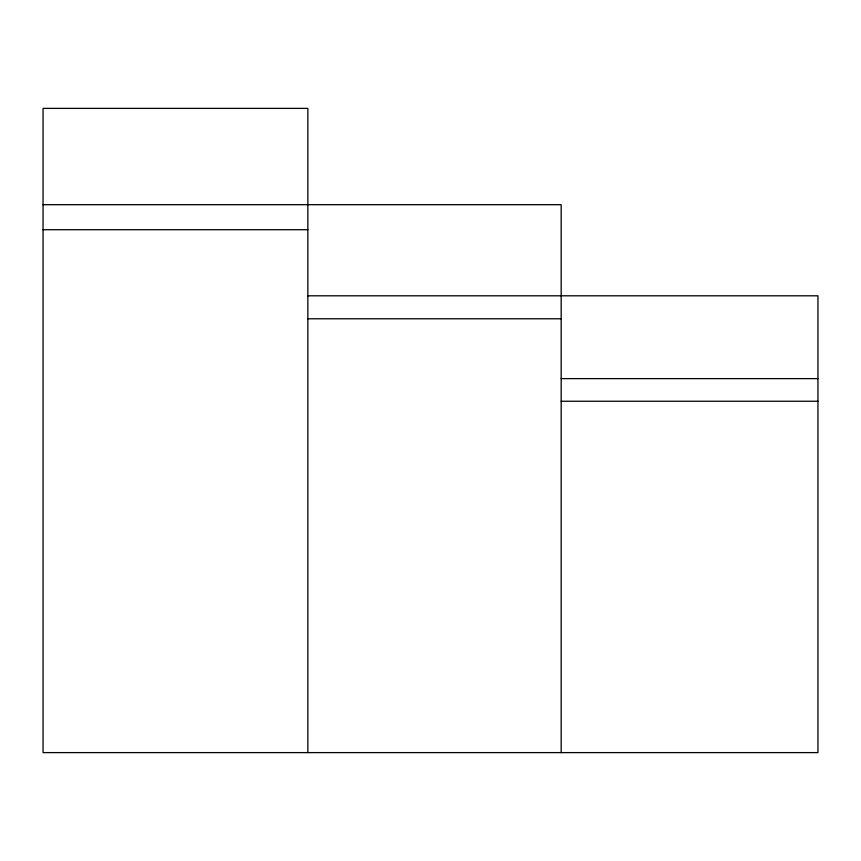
<?xml version="1.0" encoding="UTF-8"?>
<svg xmlns="http://www.w3.org/2000/svg" width="861" height="861" viewBox="0 0 861 861"><rect width="100%" height="100%" fill="white"/><g stroke="black" fill="none" stroke-linecap="round" stroke-linejoin="round"><path stroke-width="1.29" d="M43.05 204.681L561.178 204.681L561.178 752.611M43.05 229.704L307.851 229.704M307.851 295.807L817.95 295.807L817.95 752.611L43.05 752.611L43.05 108.389L307.851 108.389L307.851 752.611M307.851 318.774L561.178 318.774M561.178 378.625L817.95 378.625M561.178 401.248L817.95 401.248"/></g></svg>
